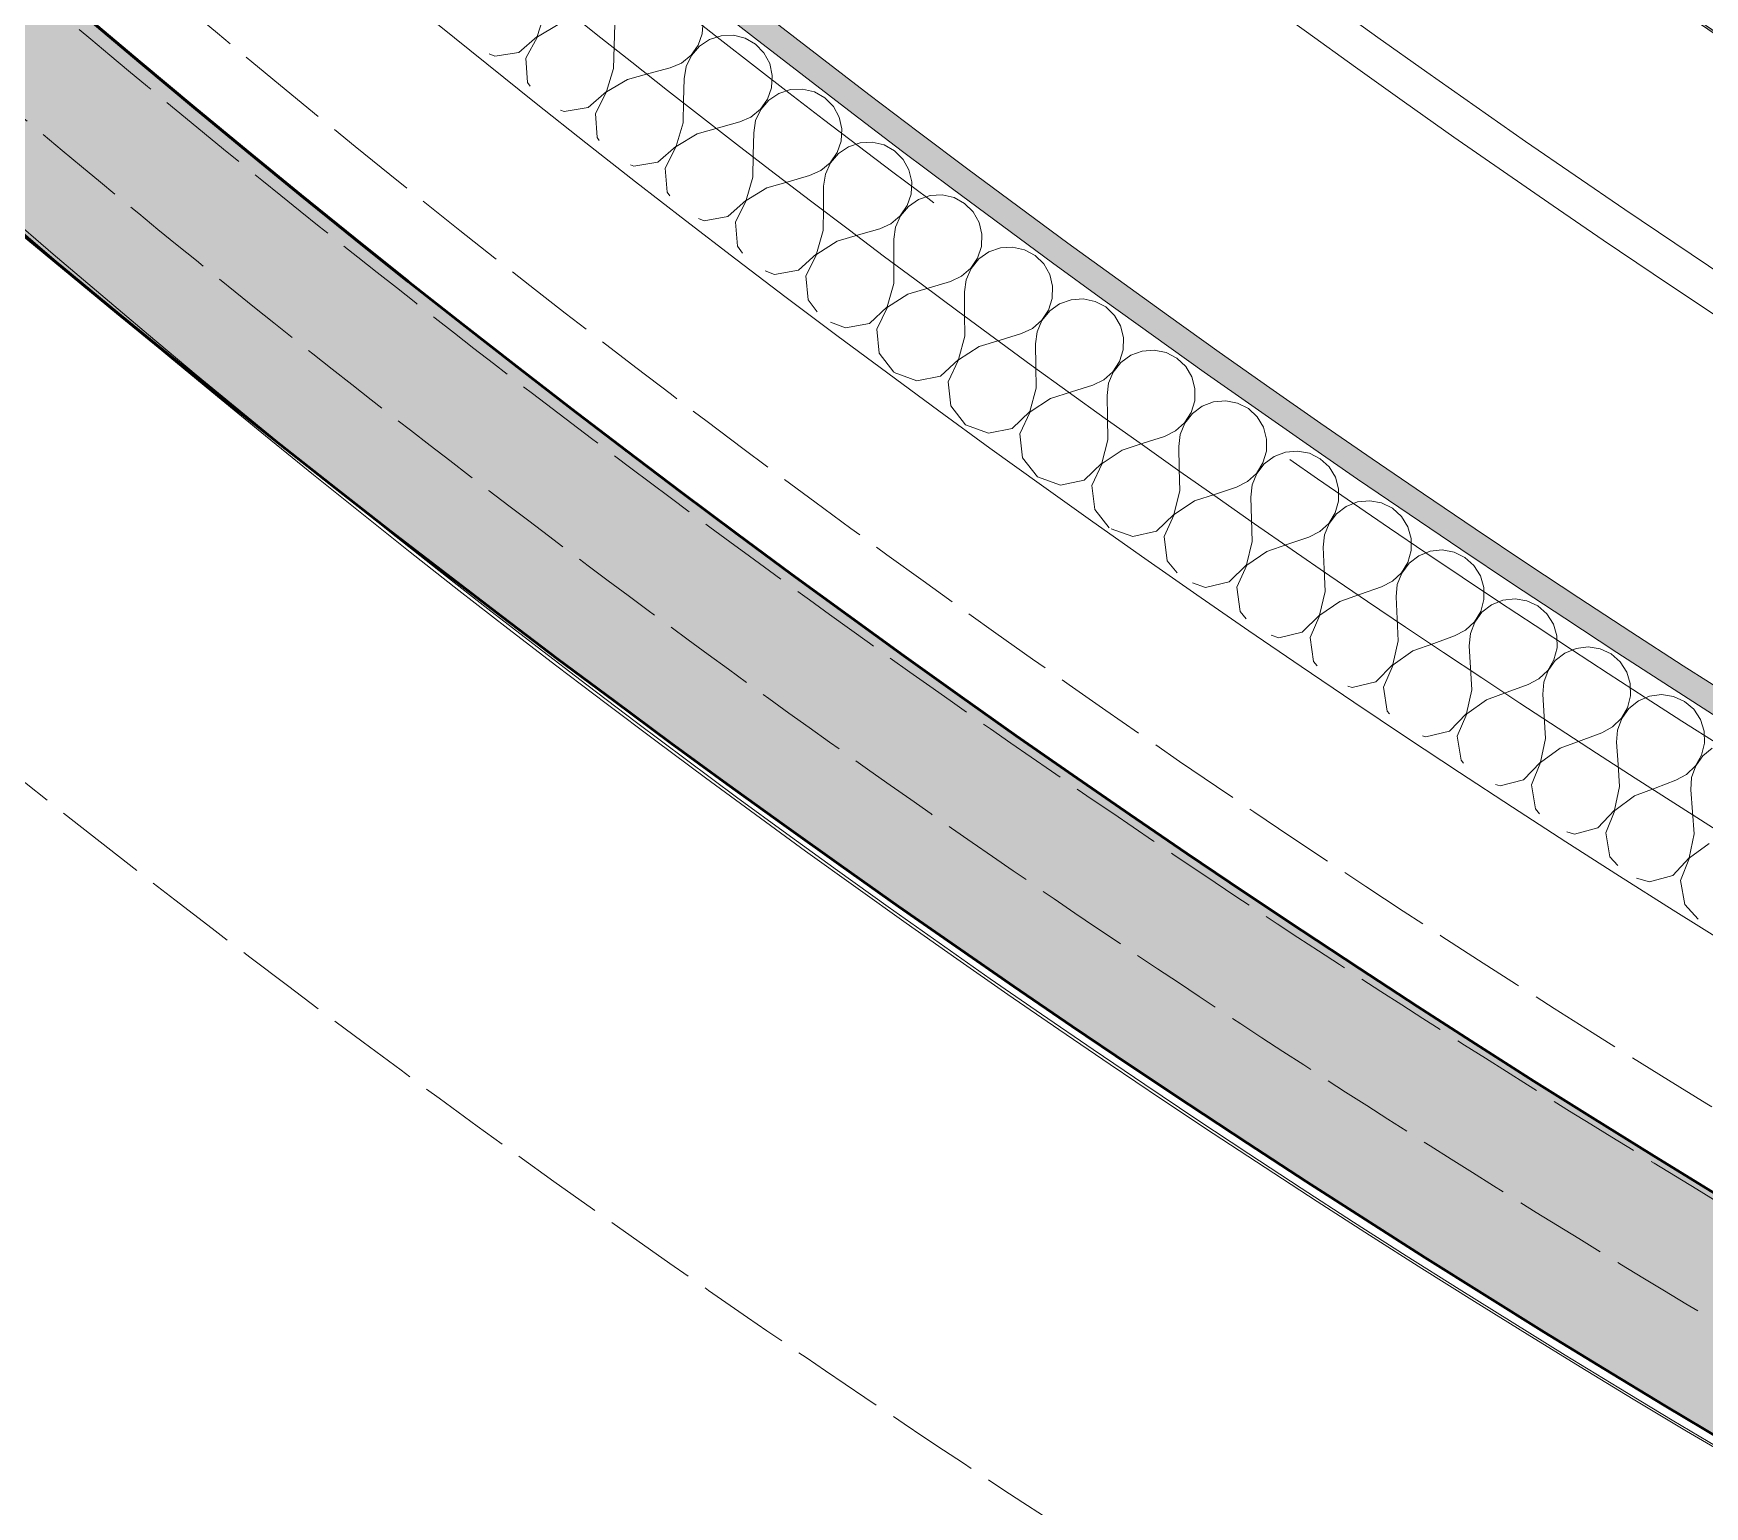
# Model space of a CAD drawing. Header units: millimetres. Extents: x -89663 to 74273, y -103666 to 18539.
# Drawn here: x -39575 to -38769, y -69371 to -68660 of the extents above; entities that cross this region are included whole.
import ezdxf
from ezdxf.enums import TextEntityAlignment as Align

# ---------------------------------------------------------------- set-up
doc = ezdxf.new("R2010")
doc.units = ezdxf.units.MM
doc.header["$MEASUREMENT"] = 0
doc.linetypes.add('Double Dashed', pattern=[1093.611073, 529.166651, -211.666656, 141.111112, -211.666656])
doc.linetypes.add('Hidden Line', pattern=[55, 45, -10])
for name, color, linetype in [('A-25-M_Wall_Ext', 7, 'Continuous'), ('A-25-M_Wall_Int', 7, 'Continuous'), ('New_A-05-M_Gross_Int_Circulation', 7, 'Continuous'), ('New_A-15-MG_Structural_Grid_Phase_2', 7, 'Continuous'), ('New_A-20-M_Floor_Slab', 7, 'Continuous'), ('New_A-20-M_Hard_Landscape', 7, 'Continuous'), ('New_A-25-M_Wall_Ext', 7, 'Continuous'), ('New_A-25-M_Wall_Int', 7, 'Continuous'), ('New_A-40-M_Soft_Landscaping_P2', 7, 'Continuous')]:
    doc.layers.add(name, color=color, linetype=linetype)
for name, color, linetype, lineweight in [('A-25-M_Wall_Ext_Pen_No__87', 8, 'Continuous', 20), ('A-25-M_Wall_Int_Pen_No__193', 7, 'Continuous', 18), ('New_A-20-M_Floor_Slab_Pen_No__89', 8, 'Continuous', 20), ('New_A-25-M_Wall_Ext_Pen_No__87', 8, 'Continuous', 20), ('New_A-25-M_Wall_Int_Pen_No__1', 7, 'Continuous', 13), ('New_A-40-M_Soft_Landscaping_P2_Pen_No__150', 7, 'Continuous', 0), ('New_ArchiCAD Zone Stamps_Pen_No__9', 7, 'Continuous', 13)]:
    doc.layers.add(name, color=color, linetype=linetype, lineweight=lineweight)
for name, color, linetype, lineweight, true_color in [('A-25-M_Wall_Int_Pen_No__107', 7, 'Continuous', 15, 0xa6a6a6), ('A-25-M_Wall_Int_Pen_No__149', 7, 'Continuous', 0, 0x2a2a2a), ('New_A-05-M_Gross_Int_Circulation_Pen_No__74', 7, 'Continuous', 20, 0x606060), ('New_A-15-MG_Structural_Grid_Phase_2_Pen_No__222', 7, 'Continuous', 13, 0x65af33), ('New_A-20-M_Hard_Landscape_Pen_No__53', 7, 'Continuous', 35, 0x444444), ('New_A-25-M_Wall_Ext_Pen_No__107', 7, 'Continuous', 15, 0xa6a6a6), ('New_A-25-M_Wall_Ext_Pen_No__27', 7, 'Continuous', 50, 0x2a2a2a), ('New_A-25-M_Wall_Int_Pen_No__107', 7, 'Continuous', 15, 0xa6a6a6), ('New_A-25-M_Wall_Int_Pen_No__81', 7, 'Continuous', 20, 0x6a6a6a)]:
    doc.layers.add(name, color=color, linetype=linetype, lineweight=lineweight, true_color=true_color)
doc.styles.add('GENERATED_STYLE_1', font='')
doc.styles.add('GENERATED_STYLE_3', font='')
doc.styles.get('GENERATED_STYLE_1').set_extended_font_data('Arial', bold=True)
doc.styles.get('GENERATED_STYLE_3').set_extended_font_data('Arial')

# ---------------------------------------------------------------- blocks, each defined once
blk = doc.blocks.new('Stair 07 _INB 0168_3_1', base_point=(-36902.6, -62923.54))
at = {"layer": 'New_A-05-M_Gross_Int_Circulation_Pen_No__74', "linetype": 'Continuous'}
blk.add_arc((-35590.81, -64044.6), 5572.84, 205.17635, 243.44538, dxfattribs=at)
at = {"layer": 'New_ArchiCAD Zone Stamps_Pen_No__9'}
for tag, height, style, p in [('ROOM_NAME', 250, 'GENERATED_STYLE_1', (-37168.15, -61611.29)), ('zoneNameLine2', 250, 'GENERATED_STYLE_1', (-37356.58, -62043.42)), ('ROOM_NUMBER', 200, 'GENERATED_STYLE_3', (-37545.01, -62464.13)), ('measuredAreaCode', 200, 'GENERATED_STYLE_3', (-37702.04, -62824.24)), ('DUMMY_649', 200, 'GENERATED_STYLE_3', (-37394.63, -62958.28)), ('DUMMY_650', 200, 'GENERATED_STYLE_3', (-36905.29, -63171.66)), ('DUMMY_651', 133.33, 'GENERATED_STYLE_3', (-36626, -63278.2))]:
    blk.add_attdef(tag, text='', height=height, rotation=336.44041, dxfattribs=dict(at, style=style)).set_placement(p, align=Align.TOP_LEFT)
blk = doc.blocks.new('Mesh_5_1', base_point=(-56628.5, -71821.01))
at = {"layer": 'New_A-20-M_Hard_Landscape_Pen_No__53', "linetype": 'Continuous', "flags": 128}
blk.add_lwpolyline([(-50733.29, -76386.27), (-45824.1, -78214.16), (-37862.26, -79362.98), (-25566.81, -79831.65), (-15524.66, -79453.14, 0.018331), (-5629.03, -78358.93), (-5812.18, -77015.43, 0.064555), (8110.91, -71321.81), (8166.87, -71194.51), (9811.35, -67453.22), (11682.05, -63197.26), (9115.45, -62078.09), (8602.87, -63253.59), (5945.5, -69347.79, -0.091986), (-14657.07, -75939.89), (-17579.25, -76160.81, -0.138824), (-37194.67, -72335.54, -0.171752), (-44779.44, -64647.12), (-44956.5, -64631.22), (-45033.77, -63133.21), (-45111.04, -61635.21), (-45188.32, -60137.2), (-45265.59, -58639.19), (-51572.37, -58963.59)], format="xyb", dxfattribs=at)
blk = doc.blocks.new('Mesh_33_1', base_point=(-40933.13, -67038.12))
at = {"layer": 'New_A-40-M_Soft_Landscaping_P2_Pen_No__150', "linetype": 'Continuous', "flags": 128}
blk.add_lwpolyline([(-40933.13, -67038.12, 0.320491), (-40900.75, -69852.74, 0.075053), (-37194.67, -72335.54, 0.135492), (-17580.92, -76160.23), (-17996.04, -70642.96, -0.183873), (-38079.88, -69688.08, -0.169448), (-40869.93, -67158.76, -0.091733)], format="xyb", close=True, dxfattribs=at)
blk = doc.blocks.new('Mesh_34_1', base_point=(-38055.11, -69698.86))
at = {"layer": 'New_A-40-M_Soft_Landscaping_P2_Pen_No__150', "linetype": 'Continuous', "flags": 128}
blk.add_lwpolyline([(-38055.11, -69698.86, -0.169694), (-40869.93, -67158.76, 0.334983), (-40169.42, -69894.96, 0.065126), (-36684.41, -71850.78, 0.165018), (-17774.28, -73559.95), (-17996.04, -70642.96, -0.183626)], format="xyb", close=True, dxfattribs=at)
blk = doc.blocks.new('Slab_46_1', base_point=(-44734.13, -52924.74))
at = {"layer": 'New_A-20-M_Floor_Slab_Pen_No__89', "linetype": 'Continuous', "flags": 128}
blk.add_lwpolyline([(-44734.13, -52924.74), (-44734.3, -52924.72, -0.179811), (-34721.45, -33027.69), (-34721.92, -33027.18), (-25959.6, -24873.2), (-20981.62, -27043.85), (-17009.56, -17934.66), (-17703.34, -17189.12), (-11222.85, -11158.55), (-10852.64, -11556.37), (-2918.66, -4173.23), (921.42, -599.75), (3259.49, -1619.27), (2636.44, -2195.91), (2144.41, -3324.28), (-4596.33, -18782.94), (-10337.07, -31948.28), (-13252.03, -30677.22), (-20095.26, -46371.16, -0.415568), (-30017.22, -50195.91), (-38341.96, -69287.69, -0.234037), (-41521.39, -64901.11, -0.022084), (-42146.95, -60901.38), (-44895.69, -59706.59, -0.043731)], format="xyb", close=True, dxfattribs=at)
blk = doc.blocks.new('Wall_143_1', base_point=(-40577.04, -66482.19))
at = {"layer": 'New_A-25-M_Wall_Int_Pen_No__107', "linetype": 'Continuous'}
for points in [[(-40621.21, -66427.56), (-40621.24, -66427.65, 0.161651), (-38098.7, -68976.58), (-38092.69, -68962.8, -0.161556), (-40607.26, -66422.08)], [(-40628.49, -66446.53), (-40628.54, -66446.68, 0.16107), (-38104.71, -68990.35), (-38098.7, -68976.58, -0.160976), (-40614.58, -66441.07)]]:
    blk.add_hatch(color=256, dxfattribs=at).paths.add_polyline_path(points)
at = {"layer": 'New_A-25-M_Wall_Int_Pen_No__81', "linetype": 'Continuous', "lineweight": 0, "true_color": 0x353535}
for points in [[(-40628.97, -66447.8), (-40629.03, -66447.94, 0.161031), (-38105.11, -68991.27), (-38104.71, -68990.35, -0.16103), (-40628.15, -66447.47)], [(-40653.73, -66512.31, 0.15909), (-38125.53, -69038.1), (-38125.13, -69037.18, -0.159083), (-40652.79, -66511.94)]]:
    blk.add_hatch(color=250, dxfattribs=at).paths.add_polyline_path(points)
at = {"layer": 'New_A-25-M_Wall_Int_Pen_No__1', "linetype": 'Continuous'}
for radius, start, end in [(5676.01, 206.19721, 243.05793), (5691.01, 206.48778, 243.06686), (5706.01, 206.48456, 243.07573), (5707.01, 206.9878, 243.07632), (5758.01, 206.948511, 243.106149), (5757.01, 206.94947, 243.105569)]:
    blk.add_arc((-35520.95, -63902.84), radius, start, end, dxfattribs=at)
blk = doc.blocks.new('Wall_232_1', base_point=(-41867.68, -65448.92))
at = {"layer": 'A-25-M_Wall_Ext_Pen_No__87', "linetype": 'Hidden Line'}
for radius, start, end in [(6194.09, 193.727472, 244.836991), (6533.09, 193.696044, 244.871747)]:
    blk.add_arc((-35520.36, -63902.08), radius, start, end, dxfattribs=at)
blk = doc.blocks.new('*X701')
at = {"layer": 'A-25-M_Wall_Int_Pen_No__107', "linetype": 'Continuous'}
for p, q in [((-39328.33, -68650.7), (-39331.9, -68661.85)), ((-39331.77, -68661.95), (-39321.68, -68656.03)), ((-39294.7, -68666.55), (-39294.37, -68655.87)), ((-39251.87, -68654.63), (-39252.27, -68660.5)), ((-39331.9, -68661.85), (-39340.79, -68669.47)), ((-39337.27, -68672.29), (-39331.77, -68661.95)), ((-39295.01, -68677.23), (-39294.7, -68666.55)), ((-39254.26, -68666.06), (-39257.68, -68670.88)), ((-39257.55, -68670.99), (-39253.68, -68666.52)), ((-39252.27, -68660.5), (-39254.26, -68666.06)), ((-39253.68, -68666.52), (-39248.76, -68663.26)), ((-39248.76, -68663.26), (-39243.15, -68661.46)), ((-39243.15, -68661.46), (-39237.29, -68661.25)), ((-39237.29, -68661.25), (-39231.62, -68662.65)), ((-39231.62, -68662.65), (-39226.57, -68665.55)), ((-39226.57, -68665.55), (-39222.52, -68669.74)), ((-39352.35, -68671.28), (-39355.08, -68670.12)), ((-39340.79, -68669.47), (-39352.35, -68671.28)), ((-39336.51, -68683.97), (-39337.27, -68672.29)), ((-39262.28, -68674.6), (-39267.7, -68676.92)), ((-39257.68, -68670.88), (-39262.28, -68674.6)), ((-39260.06, -68676.34), (-39257.55, -68670.99)), ((-39222.52, -68669.74), (-39219.76, -68674.89)), ((-39219.76, -68674.89), (-39218.53, -68680.62)), ((-39335.25, -68685.73), (-39336.51, -68683.97)), ((-39295.01, -68677.23), (-39298.51, -68688.4)), ((-39298.38, -68688.51), (-39288.33, -68682.51)), ((-39288.33, -68682.51), (-39278.01, -68679.72)), ((-39278.01, -68679.72), (-39267.7, -68676.92)), ((-39261.27, -68692.84), (-39261.02, -68682.16)), ((-39261.02, -68682.16), (-39260.06, -68676.34)), ((-39218.53, -68680.62), (-39218.89, -68686.5)), ((-39298.51, -68688.4), (-39307.35, -68696.09)), ((-39303.8, -68698.88), (-39298.38, -68688.51)), ((-39220.84, -68692.07), (-39224.23, -68696.92)), ((-39218.89, -68686.5), (-39220.84, -68692.07)), ((-39220.26, -68692.52), (-39215.36, -68689.23)), ((-39215.36, -68689.23), (-39209.77, -68687.39)), ((-39209.77, -68687.39), (-39203.91, -68687.14)), ((-39203.91, -68687.14), (-39198.23, -68688.5)), ((-39198.23, -68688.5), (-39193.15, -68691.37)), ((-39193.15, -68691.37), (-39189.07, -68695.52)), ((-39318.89, -68697.97), (-39320.57, -68697.28)), ((-39307.35, -68696.09), (-39318.89, -68697.97)), ((-39302.96, -68710.55), (-39303.8, -68698.88)), ((-39261.51, -68703.52), (-39261.27, -68692.84)), ((-39224.23, -68696.92), (-39228.8, -68700.66)), ((-39226.57, -68702.39), (-39224.09, -68697.02)), ((-39224.09, -68697.02), (-39220.26, -68692.52)), ((-39189.07, -68695.52), (-39186.28, -68700.66)), ((-39261.51, -68703.52), (-39264.93, -68714.72)), ((-39254.79, -68708.75), (-39244.49, -68705.9)), ((-39244.49, -68705.9), (-39234.2, -68703.02)), ((-39228.8, -68700.66), (-39234.2, -68703.02)), ((-39227.67, -68718.9), (-39227.48, -68708.22)), ((-39227.48, -68708.22), (-39226.57, -68702.39)), ((-39186.28, -68700.66), (-39185, -68706.38)), ((-39185, -68706.38), (-39185.33, -68712.26)), ((-39301.98, -68711.9), (-39302.96, -68710.55)), ((-39264.93, -68714.72), (-39273.71, -68722.46)), ((-39270.15, -68725.24), (-39264.8, -68714.82)), ((-39264.8, -68714.82), (-39254.79, -68708.75)), ((-39185.33, -68712.26), (-39187.24, -68717.84)), ((-39186.66, -68718.29), (-39181.78, -68714.96)), ((-39181.78, -68714.96), (-39176.2, -68713.08)), ((-39176.2, -68713.08), (-39170.34, -68712.79)), ((-39170.34, -68712.79), (-39164.65, -68714.11)), ((-39164.65, -68714.11), (-39159.56, -68716.95)), ((-39285.25, -68724.43), (-39286.91, -68723.76)), ((-39273.71, -68722.46), (-39285.25, -68724.43)), ((-39227.83, -68729.58), (-39227.67, -68718.9)), ((-39190.59, -68722.71), (-39195.14, -68726.49)), ((-39192.89, -68728.2), (-39190.46, -68722.82)), ((-39187.24, -68717.84), (-39190.59, -68722.71)), ((-39190.46, -68722.82), (-39186.66, -68718.29)), ((-39159.56, -68716.95), (-39155.45, -68721.07)), ((-39155.45, -68721.07), (-39152.62, -68726.19)), ((-39269.23, -68736.9), (-39270.15, -68725.24)), ((-39227.83, -68729.58), (-39231.17, -68740.8)), ((-39221.07, -68734.77), (-39210.79, -68731.84)), ((-39210.79, -68731.84), (-39200.53, -68728.89)), ((-39195.14, -68726.49), (-39200.53, -68728.89)), ((-39193.77, -68734.04), (-39192.89, -68728.2)), ((-39152.62, -68726.19), (-39151.3, -68731.9)), ((-39151.3, -68731.9), (-39151.59, -68737.78)), ((-39267.88, -68738.73), (-39269.23, -68736.9)), ((-39231.04, -68740.9), (-39221.07, -68734.77)), ((-39193.88, -68744.72), (-39193.77, -68734.04)), ((-39151.59, -68737.78), (-39153.46, -68743.38)), ((-39152.87, -68743.82), (-39148.02, -68740.46)), ((-39148.02, -68740.46), (-39142.45, -68738.54)), ((-39142.45, -68738.54), (-39136.6, -68738.21)), ((-39136.6, -68738.21), (-39130.9, -68739.49)), ((-39130.9, -68739.49), (-39125.78, -68742.29)), ((-39239.9, -68748.61), (-39251.42, -68750.66)), ((-39231.17, -68740.8), (-39239.9, -68748.61)), ((-39236.32, -68751.35), (-39231.04, -68740.9)), ((-39193.97, -68755.4), (-39193.88, -68744.72)), ((-39156.78, -68748.27), (-39161.3, -68752.09)), ((-39159.04, -68753.78), (-39156.64, -68748.38)), ((-39153.46, -68743.38), (-39156.78, -68748.27)), ((-39156.64, -68748.38), (-39152.87, -68743.82)), ((-39125.78, -68742.29), (-39121.64, -68746.39)), ((-39121.64, -68746.39), (-39118.78, -68751.48)), ((-39251.42, -68750.66), (-39254.06, -68749.6)), ((-39235.31, -68763.01), (-39236.32, -68751.35)), ((-39193.97, -68755.4), (-39197.23, -68766.64)), ((-39176.92, -68757.54), (-39166.67, -68754.52)), ((-39161.3, -68752.09), (-39166.67, -68754.52)), ((-39159.88, -68759.62), (-39159.04, -68753.78)), ((-39118.78, -68751.48), (-39117.43, -68757.19)), ((-39232.87, -68766.27), (-39235.31, -68763.01)), ((-39197.09, -68766.75), (-39187.17, -68760.54)), ((-39187.17, -68760.54), (-39176.92, -68757.54)), ((-39159.91, -68770.3), (-39159.88, -68759.62)), ((-39117.67, -68763.07), (-39119.5, -68768.68)), ((-39117.43, -68757.19), (-39117.67, -68763.07)), ((-39114.08, -68765.73), (-39108.53, -68763.77)), ((-39108.53, -68763.77), (-39102.67, -68763.4)), ((-39102.67, -68763.4), (-39096.97, -68764.64)), ((-39096.97, -68764.64), (-39091.83, -68767.4)), ((-39197.23, -68766.64), (-39205.9, -68774.51)), ((-39202.3, -68777.23), (-39197.09, -68766.75)), ((-39159.92, -68780.99), (-39159.91, -68770.3)), ((-39119.5, -68768.68), (-39122.79, -68773.6)), ((-39122.65, -68773.7), (-39118.91, -68769.12)), ((-39118.91, -68769.12), (-39114.08, -68765.73)), ((-39091.83, -68767.4), (-39087.66, -68771.47)), ((-39087.66, -68771.47), (-39084.77, -68776.54)), ((-39217.41, -68776.64), (-39221.95, -68774.87)), ((-39205.9, -68774.51), (-39217.41, -68776.64)), ((-39201.21, -68788.88), (-39202.3, -68777.23)), ((-39142.86, -68783), (-39132.63, -68779.91)), ((-39127.28, -68777.44), (-39132.63, -68779.91)), ((-39122.79, -68773.6), (-39127.28, -68777.44)), ((-39125.8, -68784.96), (-39125.01, -68779.12)), ((-39125.01, -68779.12), (-39122.65, -68773.7)), ((-39084.77, -68776.54), (-39083.37, -68782.24)), ((-39196.89, -68794.58), (-39201.21, -68788.88)), ((-39159.92, -68780.99), (-39163.11, -68792.25)), ((-39162.97, -68792.35), (-39153.09, -68786.08)), ((-39153.09, -68786.08), (-39142.86, -68783)), ((-39125.76, -68795.65), (-39125.8, -68784.96)), ((-39083.57, -68788.12), (-39085.37, -68793.75)), ((-39083.37, -68782.24), (-39083.57, -68788.12)), ((-39079.97, -68790.75), (-39074.43, -68788.75)), ((-39074.43, -68788.75), (-39068.58, -68788.34)), ((-39068.58, -68788.34), (-39062.86, -68789.54)), ((-39163.11, -68792.25), (-39171.72, -68800.18)), ((-39168.11, -68802.88), (-39162.97, -68792.35)), ((-39125.7, -68806.33), (-39125.76, -68795.65)), ((-39085.37, -68793.75), (-39088.62, -68798.68)), ((-39088.48, -68798.79), (-39084.77, -68794.18)), ((-39084.77, -68794.18), (-39079.97, -68790.75)), ((-39062.86, -68789.54), (-39057.71, -68792.27)), ((-39057.71, -68792.27), (-39053.51, -68796.31)), ((-39053.51, -68796.31), (-39050.58, -68801.36)), ((-39183.21, -68802.39), (-39190.52, -68799.59)), ((-39171.72, -68800.18), (-39183.21, -68802.39)), ((-39166.93, -68814.52), (-39168.11, -68802.88)), ((-39093.08, -68802.56), (-39098.42, -68805.07)), ((-39088.62, -68798.68), (-39093.08, -68802.56)), ((-39091.55, -68810.07), (-39090.8, -68804.22)), ((-39090.8, -68804.22), (-39088.48, -68798.79)), ((-39050.58, -68801.36), (-39049.14, -68807.05)), ((-39125.7, -68806.33), (-39128.81, -68817.62)), ((-39128.67, -68817.72), (-39118.84, -68811.37)), ((-39118.84, -68811.37), (-39108.62, -68808.23)), ((-39108.62, -68808.23), (-39098.42, -68805.07)), ((-39091.44, -68820.75), (-39091.55, -68810.07)), ((-39049.3, -68812.93), (-39051.06, -68818.57)), ((-39049.14, -68807.05), (-39049.3, -68812.93)), ((-39040.15, -68813.5), (-39034.31, -68813.05)), ((-39034.31, -68813.05), (-39028.58, -68814.21)), ((-39159.85, -68823.72), (-39166.93, -68814.52)), ((-39128.81, -68817.62), (-39137.37, -68825.61)), ((-39133.73, -68828.28), (-39128.67, -68817.72)), ((-39091.3, -68831.44), (-39091.44, -68820.75)), ((-39051.06, -68818.57), (-39054.27, -68823.53)), ((-39054.13, -68823.63), (-39050.46, -68819)), ((-39050.46, -68819), (-39045.68, -68815.54)), ((-39045.68, -68815.54), (-39040.15, -68813.5)), ((-39028.58, -68814.21), (-39023.41, -68816.9)), ((-39023.41, -68816.9), (-39019.18, -68820.91)), ((-39019.18, -68820.91), (-39016.22, -68825.94)), ((-39148.84, -68827.9), (-39159.73, -68823.81)), ((-39137.37, -68825.61), (-39148.84, -68827.9)), ((-39132.48, -68839.91), (-39133.73, -68828.28)), ((-39058.71, -68827.44), (-39064.03, -68829.98)), ((-39054.27, -68823.53), (-39058.71, -68827.44)), ((-39057.13, -68834.94), (-39056.42, -68829.08)), ((-39056.42, -68829.08), (-39054.13, -68823.63)), ((-39016.22, -68825.94), (-39014.74, -68831.61)), ((-39091.3, -68831.44), (-39094.33, -68842.74)), ((-39094.19, -68842.84), (-39084.4, -68836.43)), ((-39084.4, -68836.43), (-39074.21, -68833.21)), ((-39074.21, -68833.21), (-39064.03, -68829.98)), ((-39056.94, -68845.62), (-39057.13, -68834.94)), ((-39014.74, -68831.61), (-39014.86, -68837.5)), ((-39125.28, -68849.13), (-39132.48, -68839.91)), ((-39094.33, -68842.74), (-39102.83, -68850.79)), ((-39099.18, -68853.44), (-39094.19, -68842.84)), ((-39016.58, -68843.15), (-39019.76, -68848.14)), ((-39019.62, -68848.23), (-39015.97, -68843.58)), ((-39014.86, -68837.5), (-39016.58, -68843.15)), ((-39015.97, -68843.58), (-39011.22, -68840.08)), ((-39011.22, -68840.08), (-39005.71, -68838.01)), ((-39005.71, -68838.01), (-38999.86, -68837.51)), ((-38999.86, -68837.51), (-38994.13, -68838.63)), ((-38994.13, -68838.63), (-38988.94, -68841.29)), ((-38988.94, -68841.29), (-38984.69, -68845.27)), ((-38984.69, -68845.27), (-38981.69, -68850.28)), ((-39114.29, -68853.16), (-39125.28, -68849.13)), ((-39102.83, -68850.79), (-39114.29, -68853.16)), ((-39056.73, -68856.3), (-39056.94, -68845.62)), ((-39024.16, -68852.07), (-39029.47, -68854.66)), ((-39019.76, -68848.14), (-39024.16, -68852.07)), ((-39021.86, -68853.7), (-39019.62, -68848.23)), ((-38981.69, -68850.28), (-38980.17, -68855.94)), ((-39097.84, -68865.06), (-39099.18, -68853.44)), ((-39056.73, -68856.3), (-39059.68, -68867.63)), ((-39059.54, -68867.73), (-39049.79, -68861.25)), ((-39049.79, -68861.25), (-39039.62, -68857.96)), ((-39039.62, -68857.96), (-39029.47, -68854.66)), ((-39022.53, -68859.56), (-39021.86, -68853.7)), ((-39022.27, -68870.24), (-39022.53, -68859.56)), ((-38980.17, -68855.94), (-38980.25, -68861.83)), ((-39090.58, -68874.23), (-39097.84, -68865.06)), ((-39059.68, -68867.63), (-39068.12, -68875.74)), ((-39064.45, -68878.36), (-39059.54, -68867.73)), ((-38981.92, -68867.49), (-38985.07, -68872.5)), ((-38984.93, -68872.6), (-38981.32, -68867.91)), ((-38980.25, -68861.83), (-38981.92, -68867.49)), ((-38981.32, -68867.91), (-38976.58, -68864.38)), ((-38976.58, -68864.38), (-38971.09, -68862.27)), ((-38971.09, -68862.27), (-38965.25, -68861.74)), ((-38965.25, -68861.74), (-38959.51, -68862.82)), ((-38959.51, -68862.82), (-38954.3, -68865.43)), ((-38954.3, -68865.43), (-38950.02, -68869.38)), ((-38950.02, -68869.38), (-38946.98, -68874.38)), ((-39079.57, -68878.19), (-39090.58, -68874.23)), ((-39068.12, -68875.74), (-39079.57, -68878.19)), ((-39021.98, -68880.92), (-39022.27, -68870.24)), ((-38989.45, -68876.46), (-38994.73, -68879.09)), ((-38985.07, -68872.5), (-38989.45, -68876.46)), ((-38987.13, -68878.08), (-38984.93, -68872.6)), ((-38946.98, -68874.38), (-38945.43, -68880.03)), ((-39063.04, -68889.97), (-39064.45, -68878.36)), ((-39021.98, -68880.92), (-39024.85, -68892.27)), ((-39015.01, -68885.82), (-39004.87, -68882.46)), ((-39004.87, -68882.46), (-38994.73, -68879.09)), ((-38987.76, -68883.94), (-38987.13, -68878.08)), ((-38987.42, -68894.62), (-38987.76, -68883.94)), ((-38945.43, -68880.03), (-38945.47, -68885.92)), ((-39056.03, -68898.69), (-39063.04, -68889.97)), ((-39024.85, -68892.27), (-39033.24, -68900.44)), ((-39029.55, -68903.03), (-39024.71, -68892.37)), ((-39024.71, -68892.37), (-39015.01, -68885.82)), ((-38947.1, -68891.59), (-38950.21, -68896.62)), ((-38950.07, -68896.71), (-38946.49, -68892.01)), ((-38945.47, -68885.92), (-38947.1, -68891.59)), ((-38946.49, -68892.01), (-38941.78, -68888.44)), ((-38941.78, -68888.44), (-38936.3, -68886.29)), ((-38936.3, -68886.29), (-38930.47, -68885.72)), ((-38930.47, -68885.72), (-38924.72, -68886.76)), ((-38924.72, -68886.76), (-38919.49, -68889.34)), ((-38919.49, -68889.34), (-38915.18, -68893.26)), ((-38915.18, -68893.26), (-38912.11, -68898.23)), ((-39044.67, -68902.97), (-39055.11, -68899.3)), ((-39033.24, -68900.44), (-39044.67, -68902.97)), ((-38987.07, -68905.3), (-38987.42, -68894.62)), ((-38954.56, -68900.61), (-38959.83, -68903.27)), ((-38950.21, -68896.62), (-38954.56, -68900.61)), ((-38952.24, -68902.21), (-38950.07, -68896.71)), ((-38912.11, -68898.23), (-38910.52, -68903.87)), ((-39028.05, -68914.64), (-39029.55, -68903.03)), ((-38987.07, -68905.3), (-38989.86, -68916.67)), ((-38980.06, -68910.15), (-38969.94, -68906.72)), ((-38969.94, -68906.72), (-38959.83, -68903.27)), ((-38952.83, -68908.08), (-38952.24, -68902.21)), ((-38952.41, -68918.76), (-38952.83, -68908.08)), ((-38910.51, -68909.76), (-38912.11, -68915.44)), ((-38910.52, -68903.87), (-38910.51, -68909.76)), ((-38901.35, -68910.07), (-38895.52, -68909.46)), ((-38895.52, -68909.46), (-38889.76, -68910.46)), ((-39023.34, -68920.42), (-39028.05, -68914.64)), ((-38989.86, -68916.67), (-38998.19, -68924.89)), ((-38994.48, -68927.46), (-38989.71, -68916.76)), ((-38989.71, -68916.76), (-38980.06, -68910.15)), ((-38912.11, -68915.44), (-38915.18, -68920.49)), ((-38915.04, -68920.59), (-38911.5, -68915.86)), ((-38911.5, -68915.86), (-38906.81, -68912.26)), ((-38906.81, -68912.26), (-38901.35, -68910.07)), ((-38889.76, -68910.46), (-38884.52, -68913)), ((-38884.52, -68913), (-38880.18, -68916.89)), ((-38880.18, -68916.89), (-38877.08, -68921.84)), ((-39009.59, -68927.51), (-39015.98, -68925.31)), ((-38998.19, -68924.89), (-39009.59, -68927.51)), ((-38951.98, -68929.43), (-38952.41, -68918.76)), ((-38919.51, -68924.52), (-38924.76, -68927.22)), ((-38915.18, -68920.49), (-38919.51, -68924.52)), ((-38917.17, -68926.1), (-38915.04, -68920.59)), ((-38877.08, -68921.84), (-38875.44, -68927.47)), ((-38992.9, -68939.06), (-38994.48, -68927.46)), ((-38951.98, -68929.43), (-38954.69, -68940.82)), ((-38944.94, -68934.23), (-38934.84, -68930.73)), ((-38934.84, -68930.73), (-38924.76, -68927.22)), ((-38917.72, -68931.97), (-38917.17, -68926.1)), ((-38917.23, -68942.65), (-38917.72, -68931.97)), ((-38875.4, -68933.35), (-38876.95, -68939.05)), ((-38875.44, -68927.47), (-38875.4, -68933.35)), ((-38871.68, -68935.83), (-38866.23, -68933.61)), ((-38866.23, -68933.61), (-38860.4, -68932.95)), ((-38860.4, -68932.95), (-38854.64, -68933.91)), ((-38854.64, -68933.91), (-38849.38, -68936.41)), ((-38989.96, -68942.61), (-38992.9, -68939.06)), ((-38954.69, -68940.82), (-38962.96, -68949.1)), ((-38959.23, -68951.65), (-38954.55, -68940.92)), ((-38954.55, -68940.92), (-38944.94, -68934.23)), ((-38876.95, -68939.05), (-38879.99, -68944.12)), ((-38879.85, -68944.22), (-38876.34, -68939.46)), ((-38876.34, -68939.46), (-38871.68, -68935.83)), ((-38849.38, -68936.41), (-38845.02, -68940.27)), ((-38845.02, -68940.27), (-38841.88, -68945.2)), ((-38962.96, -68949.1), (-38974.35, -68951.8)), ((-38916.72, -68953.32), (-38917.23, -68942.65)), ((-38884.29, -68948.18), (-38889.52, -68950.91)), ((-38879.99, -68944.12), (-38884.29, -68948.18)), ((-38882.45, -68955.62), (-38881.94, -68949.74)), ((-38881.94, -68949.74), (-38879.85, -68944.22)), ((-38841.88, -68945.2), (-38840.2, -68950.82)), ((-38974.35, -68951.8), (-38977.97, -68950.58)), ((-38957.58, -68963.23), (-38959.23, -68951.65)), ((-38916.72, -68953.32), (-38919.35, -68964.72)), ((-38919.21, -68964.82), (-38909.65, -68958.07)), ((-38909.65, -68958.07), (-38899.58, -68954.5)), ((-38899.58, -68954.5), (-38889.52, -68950.91)), ((-38881.88, -68966.29), (-38882.45, -68955.62)), ((-38840.12, -68956.71), (-38841.63, -68962.41)), ((-38840.2, -68950.82), (-38840.12, -68956.71)), ((-38836.38, -68959.16), (-38830.95, -68956.89)), ((-38830.95, -68956.89), (-38825.13, -68956.19)), ((-38825.13, -68956.19), (-38819.36, -68957.11)), ((-38819.36, -68957.11), (-38814.08, -68959.58)), ((-38955.85, -68965.28), (-38957.58, -68963.23)), ((-38919.35, -68964.72), (-38927.57, -68973.07)), ((-38923.82, -68975.58), (-38919.21, -68964.82)), ((-38841.63, -68962.41), (-38844.64, -68967.51)), ((-38844.49, -68967.6), (-38841.02, -68962.82)), ((-38841.02, -68962.82), (-38836.38, -68959.16)), ((-38814.08, -68959.58), (-38809.69, -68963.41)), ((-38809.69, -68963.41), (-38806.51, -68968.32)), ((-38927.57, -68973.07), (-38938.94, -68975.84)), ((-38881.3, -68976.96), (-38881.88, -68966.29)), ((-38848.9, -68971.59), (-38854.11, -68974.36)), ((-38844.64, -68967.51), (-38848.9, -68971.59)), ((-38847.01, -68979.02), (-38846.54, -68973.14)), ((-38846.54, -68973.14), (-38844.49, -68967.6)), ((-38806.51, -68968.32), (-38804.8, -68973.92)), ((-38804.8, -68973.92), (-38804.67, -68979.81)), ((-38938.94, -68975.84), (-38940.99, -68975.17)), ((-38922.08, -68987.15), (-38923.82, -68975.58)), ((-38881.3, -68976.96), (-38883.85, -68988.38)), ((-38883.71, -68988.48), (-38874.2, -68981.66)), ((-38874.2, -68981.66), (-38864.15, -68978.02)), ((-38864.15, -68978.02), (-38854.11, -68974.36)), ((-38846.37, -68989.68), (-38847.01, -68979.02)), ((-38804.67, -68979.81), (-38806.15, -68985.53)), ((-38805.53, -68985.93), (-38800.92, -68982.23)), ((-38800.92, -68982.23), (-38795.5, -68979.93)), ((-38795.5, -68979.93), (-38789.69, -68979.19)), ((-38789.69, -68979.19), (-38783.91, -68980.07)), ((-38783.91, -68980.07), (-38778.62, -68982.5)), ((-38920.95, -68988.48), (-38922.08, -68987.15)), ((-38883.85, -68988.38), (-38892.01, -68996.78)), ((-38888.25, -68999.27), (-38883.71, -68988.48)), ((-38845.71, -69000.35), (-38846.37, -68989.68)), ((-38806.15, -68985.53), (-38809.12, -68990.64)), ((-38808.97, -68990.73), (-38805.53, -68985.93)), ((-38778.62, -68982.5), (-38774.2, -68986.3)), ((-38774.2, -68986.3), (-38770.99, -68991.18)), ((-38892.01, -68996.78), (-38903.36, -68999.63)), ((-38828.56, -69001.29), (-38818.54, -68997.56)), ((-38813.35, -68994.76), (-38818.54, -68997.56)), ((-38809.12, -68990.64), (-38813.35, -68994.76)), ((-38811.41, -69002.17), (-38810.99, -68996.29)), ((-38810.99, -68996.29), (-38808.97, -68990.73)), ((-38770.99, -68991.18), (-38769.24, -68996.78)), ((-38769.24, -68996.78), (-38769.07, -69002.66)), ((-38903.36, -68999.63), (-38904.95, -68999.12)), ((-38886.43, -69010.83), (-38888.25, -68999.27)), ((-38845.71, -69000.35), (-38848.19, -69011.79)), ((-38848.04, -69011.88), (-38838.58, -69005)), ((-38838.58, -69005), (-38828.56, -69001.29)), ((-38810.7, -69012.83), (-38811.41, -69002.17)), ((-38769.07, -69002.66), (-38770.5, -69008.39)), ((-38769.88, -69008.79), (-38765.3, -69005.06)), ((-38885.2, -69012.25), (-38886.43, -69010.83)), ((-38848.19, -69011.79), (-38856.28, -69020.25)), ((-38852.5, -69022.71), (-38848.04, -69011.88)), ((-38809.97, -69023.49), (-38810.7, -69012.83)), ((-38773.44, -69013.53), (-38777.65, -69017.67)), ((-38775.27, -69019.19), (-38773.29, -69013.62)), ((-38770.5, -69008.39), (-38773.44, -69013.53)), ((-38773.29, -69013.62), (-38769.88, -69008.79)), ((-38867.61, -69023.18), (-38869.79, -69022.5)), ((-38856.28, -69020.25), (-38867.61, -69023.18)), ((-38792.8, -69024.31), (-38782.82, -69020.51)), ((-38777.65, -69017.67), (-38782.82, -69020.51)), ((-38775.65, -69025.07), (-38775.27, -69019.19)), ((-38850.6, -69034.26), (-38852.5, -69022.71)), ((-38809.97, -69023.49), (-38812.36, -69034.95)), ((-38812.21, -69035.04), (-38802.8, -69028.09)), ((-38802.8, -69028.09), (-38792.8, -69024.31)), ((-38774.86, -69035.73), (-38775.65, -69025.07)), ((-38848.52, -69036.63), (-38850.6, -69034.26)), ((-38812.36, -69034.95), (-38820.4, -69043.46)), ((-38816.6, -69045.9), (-38812.21, -69035.04)), ((-38774.06, -69046.38), (-38774.86, -69035.73)), ((-38831.7, -69046.47), (-38835.43, -69045.33)), ((-38820.4, -69043.46), (-38831.7, -69046.47)), ((-38814.62, -69057.43), (-38816.6, -69045.9)), ((-38774.06, -69046.38), (-38776.37, -69057.86)), ((-38776.22, -69057.95), (-38766.85, -69050.93)), ((-38810.84, -69061.68), (-38814.62, -69057.43)), ((-38776.37, -69057.86), (-38784.35, -69066.43)), ((-38780.53, -69068.84), (-38776.22, -69057.95)), ((-38795.63, -69069.51), (-38801.83, -69067.67)), ((-38784.35, -69066.43), (-38795.63, -69069.51)), ((-38778.47, -69080.35), (-38780.53, -69068.84)), ((-38772.08, -69087.45), (-38778.47, -69080.35))]:
    blk.add_line(p, q, dxfattribs=at)
blk = doc.blocks.new('Wall_253_1', base_point=(-40952.9, -66526.24))
at = {"layer": 'A-25-M_Wall_Int_Pen_No__107', "linetype": 'Continuous'}
h = blk.add_hatch(dxfattribs=at)
h.set_pattern_fill('Plywood_0001', color=256, style=0, pattern_type=2)
h.set_pattern_definition([(0, (0, 0), (0, 200), [])])
h.paths.add_polyline_path([(-38154.38, -69129.28, -0.160154), (-40741.86, -66546.92), (-40758.69, -66553.53, 0.160229), (-38162.48, -69145.36)])
blk.add_hatch(color=256, dxfattribs=at).paths.add_polyline_path([(-40910.14, -66613, 0.16088), (-38235.38, -69290.03), (-38229.98, -69279.31, -0.160833), (-40898.92, -66608.6)])
at = {"layer": 'A-25-M_Wall_Int_Pen_No__149', "linetype": 'Continuous'}
for radius, start in [(5852.8, 206.859003), (6122.8, 206.619388)]:
    blk.add_arc((-35520.46, -63902.65), radius, start, 243.254545, dxfattribs=at)
at = {"layer": 'A-25-M_Wall_Int_Pen_No__193', "linetype": 'Continuous'}
for radius, start in [(5870.8, 206.84234), (6032.8, 206.696866), (6020.8, 206.707373)]:
    blk.add_arc((-35520.46, -63902.65), radius, start, 243.254545, dxfattribs=at)
at = {"layer": 'A-25-M_Wall_Int', "color": 250, "lineweight": 50, "true_color": 0x2a2a2a}
blk.add_blockref('*X701', (0, 0), dxfattribs=at)
blk = doc.blocks.new('Standard grid marker_25')
at = {"layer": 'New_A-15-MG_Structural_Grid_Phase_2_Pen_No__222', "linetype": 'Double Dashed'}
blk.add_arc((0, 0), 6044.09, 0, 51.078354, dxfattribs=at)
blk = doc.blocks.new('Wall_318_1', base_point=(-41145.89, -66576.68))
at = {"layer": 'New_A-25-M_Wall_Ext_Pen_No__107', "linetype": 'Continuous', "lineweight": 0, "true_color": 0x535353}
blk.add_hatch(color=251, dxfattribs=at).paths.add_polyline_path([(-41189.78, -66605.81), (-41232.97, -66626.41, 0.173001), (-38217.53, -69627.61), (-38175.98, -69536.65, -0.172952), (-41142.71, -66583.35)])
at = {"layer": 'New_A-25-M_Wall_Ext_Pen_No__27', "linetype": 'Continuous'}
for radius, end in [(6231.96, 244.754741), (6331.96, 244.765698)]:
    blk.add_arc((-35518.08, -63899.9), radius, 205.50534, end, dxfattribs=at)
blk = doc.blocks.new('Wall_319_1', base_point=(-41698.64, -64862.04))
at = {"layer": 'New_A-25-M_Wall_Ext_Pen_No__87', "linetype": 'Hidden Line'}
for radius in [6237.22, 6287.22]:
    blk.add_arc((-35538.5, -63884.51), radius, 189.016861, 244.969448, dxfattribs=at)

msp = doc.modelspace()

# ---------------------------------------------------------------- block references
at = {"layer": 'A-25-M_Wall_Ext', "color": 250, "lineweight": 50, "true_color": 0x2a2a2a}
msp.add_blockref('Wall_232_1', (-41867.68, -65448.92), dxfattribs=at)
at = {"layer": 'A-25-M_Wall_Int', "color": 250, "lineweight": 50, "true_color": 0x2a2a2a}
msp.add_blockref('Wall_253_1', (-40952.9, -66526.24), dxfattribs=at)
at = {"layer": 'New_A-05-M_Gross_Int_Circulation', "linetype": 'Continuous'}
msp.add_blockref('Stair 07 _INB 0168_3_1', (-36902.6, -62923.54), dxfattribs=at)
at = {"layer": 'New_A-15-MG_Structural_Grid_Phase_2', "color": 8, "linetype": 'Continuous', "lineweight": 15, "zscale": 1000, "rotation": 193.7422622324414}
msp.add_blockref('Standard grid marker_25', (-35520.36, -63902.08), dxfattribs=at)
at = {"layer": 'New_A-20-M_Floor_Slab', "color": 8, "linetype": 'Continuous', "lineweight": 20}
msp.add_blockref('Slab_46_1', (-44734.13, -52924.74), dxfattribs=at)
at = {"layer": 'New_A-20-M_Hard_Landscape', "color": 49, "lineweight": 35, "true_color": 0x444444}
msp.add_blockref('Mesh_5_1', (-56628.5, -71821.01), dxfattribs=at)
at = {"layer": 'New_A-25-M_Wall_Ext', "color": 250, "lineweight": 50, "true_color": 0x2a2a2a}
for name, p in [('Wall_318_1', (-41145.89, -66576.68)), ('Wall_319_1', (-41698.64, -64862.04))]:
    msp.add_blockref(name, p, dxfattribs=at)
at = {"layer": 'New_A-25-M_Wall_Int', "color": 250, "lineweight": 50, "true_color": 0x2a2a2a}
msp.add_blockref('Wall_143_1', (-40577.04, -66482.19), dxfattribs=at)
at = {"layer": 'New_A-40-M_Soft_Landscaping_P2'}
for name, p in [('Mesh_33_1', (-40933.13, -67038.12)), ('Mesh_34_1', (-38055.11, -69698.86))]:
    msp.add_blockref(name, p, dxfattribs=at)

doc.saveas('drawing.dxf')
